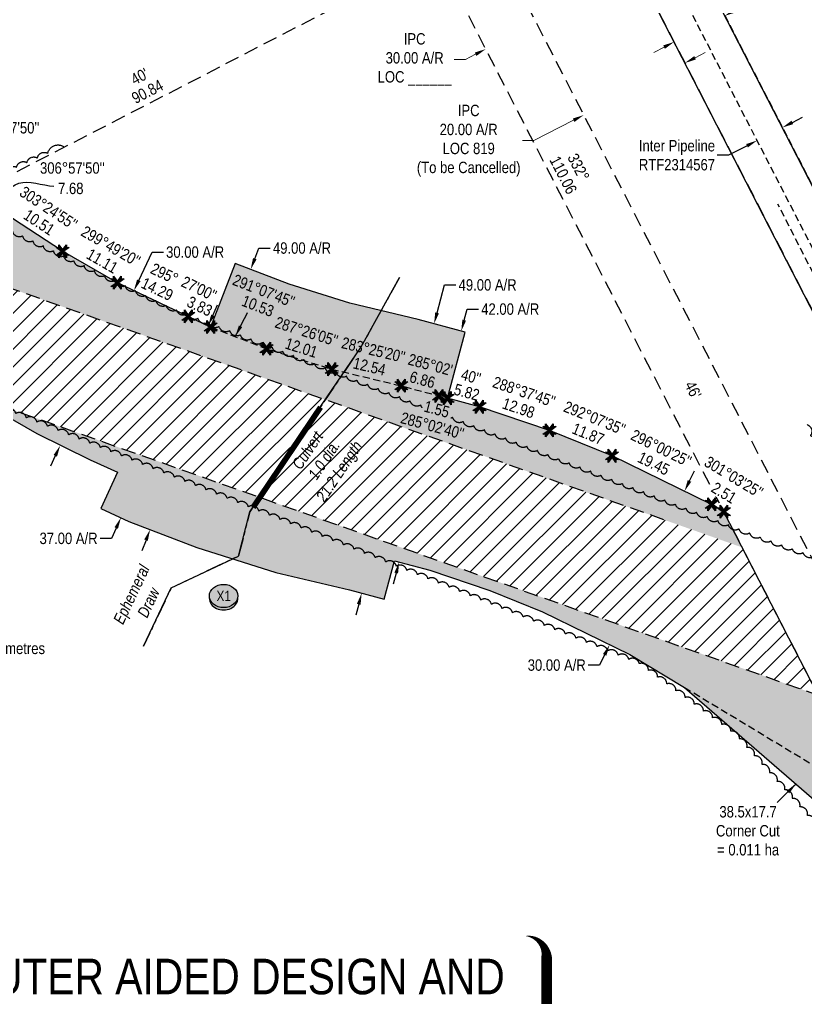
# Model space of a CAD drawing. Extents: x 395420 to 400963, y 6163329 to 6167492.
# Drawn here: x 398415 to 399105, y 6165332 to 6166191 of the extents above; entities that cross this region are included whole.
import ezdxf
from ezdxf.enums import TextEntityAlignment as Align

# ---------------------------------------------------------------- set-up
doc = ezdxf.new("R2010")
doc.units = 0
doc.header["$LTSCALE"] = 5
doc.header["$PDSIZE"] = 0.5
for name, pattern in [('0', [1, 1, 0]), ('foc-ACCESSROAD', [3.75, 2.5, -1.25]), ('foc-TOPO-ephemeral', [6.25, 3.125, -0.625, 0.625, -0.625, 0.625, -0.625]), ('foc-TRAV', [1.875, 1.25, -0.625]), ('HIDDEN2', [1.875, 1.25, -0.625]), ('UG_PIPE', [1.875, 1.25, -0.625])]:
    doc.linetypes.add(name, pattern=pattern)
doc.layers.get('Defpoints').update_dxf_attribs({"color": 9})
for name, color, linetype, lineweight in [('AS-GENERAL', 48, 'Continuous', 18), ('C-AR-T', 13, 'Continuous', 9), ('C-RW-T', 13, 'Continuous', 9), ('T-TEXT', 48, 'Continuous', 18)]:
    doc.layers.add(name, color=color, linetype=linetype, lineweight=lineweight)
for name, color, linetype in [('AS-PIPE-UG', 44, 'UG_PIPE'), ('C-AR', 13, 'foc-ACCESSROAD'), ('C-RW', 13, 'Continuous'), ('C-WS', 13, 'foc-ACCESSROAD'), ('DETAIL-T', 7, 'Continuous'), ('F-RW', 190, 'Continuous'), ('L-BD', 7, 'Continuous'), ('L-BD1', 253, 'Continuous'), ('L-MON', 1, 'Continuous'), ('P-CROSSINGS', 250, 'Continuous'), ('P-PROPOSED', 10, 'Continuous'), ('P-PROPOSED-EXISTING-H', 59, 'Continuous'), ('P-PROPOSED-H', 21, 'Continuous'), ('P-TRAV', 4, 'foc-TRAV'), ('P-TXT', 4, 'Continuous'), ('P-WORKAREA-H', 111, 'Continuous'), ('T-BUSH', 110, '0'), ('T-DRAW', 143, 'foc-TOPO-ephemeral'), ('T-EXISTING TFA', 220, 'HIDDEN2'), ('T-EXISTING TFA-T', 220, 'Continuous'), ('T-WATER-T', 170, 'Continuous')]:
    doc.layers.add(name, color=color, linetype=linetype)
doc.layers.add('DISCLAIMER', color=7, linetype='Continuous', plot=False)
doc.styles.add('80', font='ARIALN.TTF', dxfattribs={"height": 10})
doc.styles.add('80CG', font='ARIALN.TTF', dxfattribs={"height": 10})
doc.styles.add('80L', font='ARIALN.TTF', dxfattribs={"height": 10})
doc.styles.add('Crossing', font='ARIALN.TTF', dxfattribs={"height": 10})
doc.styles.add('foc-LtypeFont', font='ARIALN.TTF', dxfattribs={"height": 7.35})
doc.linetypes.add('foc-TOPO-flowdirection-NOLINE', pattern='A,0,[">",foc-LtypeFont,S=0.3,R=0,X=0,Y=-0.945],-20,[">",foc-LtypeFont,S=0.3,R=0,X=0,Y=-0.945],0', length=20)
doc.dimstyles.new('Compass 5 000', dxfattribs={"dimscale": 5, "dimtxt": 9, "dimasz": 2, "dimexe": 0.2, "dimexo": 0.0625, "dimgap": 0.5, "dimtad": 0, "dimtih": 1, "dimtoh": 1, "dimzin": 0, "dimdsep": 46, "dimtxsty": '80CG', "dimcen": 0.1, "dimse1": 1, "dimse2": 1, "dimclrd": 256, "dimclrt": 256, "dimaunit": 1, "dimadec": 4, "dimazin": 0, "dimtfac": 0.06, "dimtofl": 0, "dimtmove": 0, "dimatfit": 1, "dimfxl": 0.2, "dimtolj": 1, "dimtzin": 0, "dimlwd": -1, "dimarcsym": 0})

# ---------------------------------------------------------------- blocks, each defined once
blk = doc.blocks.new('*D58')
at = {"layer": 'C-RW-T', "transparency": 16777216}
for p, q in [((399043.16, 6166198.84), (399151.99, 6166254.85)), ((399151.99, 6166254.85), (399161.99, 6166254.85)), ((398980.95, 6166166.83), (398972.06, 6166162.25))]:
    blk.add_line(p, q, dxfattribs=at)
for points in [[(399042.4, 6166200.33), (399043.92, 6166197.36), (399034.27, 6166194.27)], [(398980.19, 6166168.31), (398981.71, 6166165.35), (398989.84, 6166171.4)]]:
    blk.add_solid(points, dxfattribs=at)
at = {"layer": 'Defpoints', "color": 0, "transparency": 16777216}
for p in [(399034.27, 6166194.27), (399392.91, 6165497.36), (399348.48, 6165474.5)]:
    blk.add_point(p, dxfattribs=at)
at = {"layer": 'C-RW-T', "transparency": 16777216, "insert": (399201.07, 6166254.85), "char_height": 10, "attachment_point": 5, "style": '80CG'}
blk.add_mtext('\\A1;IPC\\P10.00 P/L R/W\\PPlan 982 4142\\PPLA 972546', dxfattribs=at)
blk = doc.blocks.new('*U31')
at = {"color": 0}
for p, q in [((-150, 0), (-150, 15)), ((-150, 10), (150.24, 10)), ((-100, 10), (-100, 15)), ((-50, 10), (-50, 15)), ((50, 10), (50, 15)), ((150.24, 0), (150.24, 15)), ((-150, 0), (150.24, 0))]:
    blk.add_line(p, q, dxfattribs=at)
for points in [[(-140, 10), (-130, 10), (-140, 5), (-130, 5)], [(-120, 10), (-110, 10), (-120, 5), (-110, 5)], [(-100, 10), (-50, 10), (-100, 5), (-50, 5)], [(50, 10), (150.24, 10), (50, 5), (150.24, 5)], [(-150, 5), (-140, 5), (-150, 0), (-140, 0)], [(-130, 5), (-120, 5), (-130, 0), (-120, 0)], [(-110, 5), (-100, 5), (-110, 0), (-100, 0)], [(-50, 5), (50, 5), (-50, 0), (50, 0)]]:
    blk.add_solid(points, dxfattribs=at)
at = {"color": 0, "style": '80'}
blk.add_text('metres', height=10, dxfattribs=at).set_placement((162.24, 20), align=Align.CENTER)
at = {"color": 0, "char_height": 10, "style": '80'}
for s, insert, attachment_point in [('0', (-150, 30.21), 2), ('10', (-100, 30.21), 2), ('20', (-50, 30.21), 2), ('40', (50, 30.21), 2), ('60', (136.7, 30.22), 3), ('SCALE 1:1,000', (0.12, -5), 2)]:
    blk.add_mtext(s, dxfattribs=dict(at, insert=insert, attachment_point=attachment_point))
blk = doc.blocks.new('xing2')
h = blk.add_hatch(color=50)
h.dxf.hatch_style = 1
edge = h.paths.add_edge_path()
edge.add_ellipse((0, 0), major_axis=(-12.5, 0), ratio=0.816297, start_angle=0, end_angle=360)
h = blk.add_hatch(color=250)
h.dxf.hatch_style = 1
edge = h.paths.add_edge_path()
edge.add_ellipse((0, -2.05), major_axis=(-12.5, 0), ratio=0.816297, start_angle=0, end_angle=180)
edge.add_line((12.5, -2.05), (12.5, 0))
edge.add_ellipse((0, 0), major_axis=(-12.5, 0), ratio=0.816297, start_angle=0, end_angle=180, ccw=False)
edge.add_line((-12.5, 0), (-12.5, -2.05))
at = {"color": 250}
blk.add_ellipse((0, 0), major_axis=(-12.5, 0), ratio=0.816297, dxfattribs=at)
blk.add_ellipse((0, -2.05), major_axis=(-12.5, 0), ratio=0.816297, start_param=0, end_param=3.141593, dxfattribs=at)
at = {"color": 250, "style": 'Crossing'}
blk.add_attdef('CROSSING', text='', height=9, dxfattribs=at).set_placement((0.09, 0.02), align=Align.MIDDLE_CENTER)
at = {"color": 250, "style": 'Crossing', "flags": 1}
for tag, p in [('OWNER', (0.09, -12.49)), ('DESCRIPTION', (0.09, -25.77)), ('LOCATION', (0.09, -39.3)), ('DWG_REF', (0.09, -52.84))]:
    blk.add_attdef(tag, text='', height=9, dxfattribs=at).set_placement(p, align=Align.MIDDLE_CENTER)
blk = doc.blocks.new('*D73')
at = {"layer": 'C-AR-T', "transparency": 16777216}
for p, q in [((399008.23, 6166157.5), (399017.12, 6166162.07)), ((398901.56, 6166102.61), (398866.81, 6166084.73)), ((398866.81, 6166084.73), (398856.81, 6166084.73))]:
    blk.add_line(p, q, dxfattribs=at)
for points in [[(399007.46, 6166158.98), (399008.99, 6166156.01), (398999.34, 6166152.92)], [(398900.8, 6166104.09), (398902.32, 6166101.13), (398910.45, 6166107.18)]]:
    blk.add_solid(points, dxfattribs=at)
at = {"layer": 'Defpoints', "color": 0, "transparency": 16777216}
for p in [(398999.34, 6166152.92), (399089.16, 6165978.36), (399000.27, 6165932.62)]:
    blk.add_point(p, dxfattribs=at)
at = {"layer": 'C-AR-T', "transparency": 16777216, "insert": (398809.48, 6166084.73), "char_height": 10, "attachment_point": 5, "style": '80CG'}
blk.add_mtext('\\A1;IPC\\P20.00 A/R\\PLOC 819\\P(To be Cancelled)', dxfattribs=at)
blk = doc.blocks.new('TEMP')
h = blk.add_hatch(color=255)
h.dxf.hatch_style = 1
h.paths.add_polyline_path([(0, 0.25), (-0.67, 1.15), (-0.67, 0.67), (-1.15, 0.67), (-0.25, 0), (-1.15, -0.67), (-0.67, -0.67), (-0.67, -1.15), (0, -0.25), (0.67, -1.15), (0.67, -0.67), (1.15, -0.67), (0.25, 0), (1.15, 0.67), (0.67, 0.67), (0.67, 1.15)])
h.paths.add_polyline_path([(0.57, 0.85), (0.57, 0.57), (0.85, 0.57), (0.08, 0), (0.85, -0.57), (0.57, -0.57), (0.57, -0.85), (0, -0.08), (-0.57, -0.85), (-0.57, -0.57), (-0.85, -0.57), (-0.08, 0), (-0.85, 0.57), (-0.57, 0.57), (-0.57, 0.85), (0, 0.08)], flags=16)
h = blk.add_hatch(color=1)
h.dxf.hatch_style = 1
h.paths.add_polyline_path([(0, 0.08), (-0.57, 0.85), (-0.57, 0.57), (-0.85, 0.57), (-0.08, 0), (-0.85, -0.57), (-0.57, -0.57), (-0.57, -0.85), (0, -0.08), (0.57, -0.85), (0.57, -0.57), (0.85, -0.57), (0.08, 0), (0.85, 0.57), (0.57, 0.57), (0.57, 0.85)])
at = {"color": 1}
for p, q in [((-0.08, 0), (0.08, 0)), ((0, 0.08), (0, -0.08))]:
    blk.add_line(p, q, dxfattribs=at)
at = {"color": 255, "flags": 128}
blk.add_lwpolyline([(-0.25, 0), (-1.15, 0.67), (-0.67, 0.67), (-0.67, 1.15), (0, 0.25), (0.67, 1.15), (0.67, 0.67), (1.15, 0.67), (0.25, 0), (1.15, -0.67), (0.67, -0.67), (0.67, -1.15), (0, -0.25), (-0.67, -1.15), (-0.67, -0.67), (-1.15, -0.67)], close=True, dxfattribs=at)
at = {"color": 1, "flags": 128}
blk.add_lwpolyline([(-0.08, 0), (-0.85, 0.57), (-0.57, 0.57), (-0.57, 0.85), (0, 0.08), (0.57, 0.85), (0.57, 0.57), (0.85, 0.57), (0.08, 0), (0.85, -0.57), (0.57, -0.57), (0.57, -0.85), (0, -0.08), (-0.57, -0.85), (-0.57, -0.57), (-0.85, -0.57)], close=True, dxfattribs=at)
blk = doc.blocks.new('*D94')
at = {"layer": 'Defpoints', "color": 0, "transparency": 16777216}
for p in [(399087.5, 6166090.82), (399062.72, 6166084.84), (399065.47, 6166079.48)]:
    blk.add_point(p, dxfattribs=at)
at = {"layer": 'T-EXISTING TFA-T', "transparency": 16777216}
for p, q in [((399093.64, 6166100.74), (399102.53, 6166105.32)), ((399053.83, 6166080.26), (399037.52, 6166071.87)), ((399037.52, 6166071.87), (399027.52, 6166071.87))]:
    blk.add_line(p, q, dxfattribs=at)
for points in [[(399092.88, 6166102.23), (399094.4, 6166099.26), (399084.75, 6166096.17)], [(399053.07, 6166081.74), (399054.59, 6166078.78), (399062.72, 6166084.84)]]:
    blk.add_solid(points, dxfattribs=at)
at = {"layer": 'T-EXISTING TFA-T', "transparency": 16777216, "insert": (398992.3, 6166071.87), "char_height": 10, "attachment_point": 5, "style": '80CG'}
blk.add_mtext('\\A1;Inter Pipeline\\PRTF2314567', dxfattribs=at)
blk = doc.blocks.new('*D101')
at = {"layer": 'C-AR-T', "transparency": 16777216}
for p, q in [((398966.64, 6166238.32), (398975.53, 6166242.9)), ((398815.53, 6166160.57), (398806.63, 6166155.99)), ((398806.63, 6166155.99), (398796.63, 6166155.99))]:
    blk.add_line(p, q, dxfattribs=at)
for points in [[(398965.87, 6166239.8), (398967.4, 6166236.84), (398957.75, 6166233.75)], [(398814.76, 6166162.05), (398816.29, 6166159.09), (398824.42, 6166165.14)]]:
    blk.add_solid(points, dxfattribs=at)
at = {"layer": 'Defpoints', "color": 0, "transparency": 16777216}
for p in [(398959.64, 6166230.07), (398824.42, 6166165.14), (398826.31, 6166161.47)]:
    blk.add_point(p, dxfattribs=at)
at = {"layer": 'C-AR-T', "transparency": 16777216, "insert": (398762.03, 6166155.99), "char_height": 10, "attachment_point": 5, "style": '80CG'}
blk.add_mtext('\\A1;IPC\\P30.00 A/R\\PLOC ______', dxfattribs=at)
blk = doc.blocks.new('*D102')
at = {"layer": 'Defpoints', "color": 0, "transparency": 16777216}
for p in [(398994.35, 6165779.19), (398928.6, 6165644.43), (398933.21, 6165642.19)]:
    blk.add_point(p, dxfattribs=at)
at = {"layer": 'P-TXT', "transparency": 16777216}
for p, q in [((399003.34, 6165785.93), (399007.72, 6165794.92)), ((398928.82, 6165633.2), (398924.44, 6165624.21)), ((398924.44, 6165624.21), (398914.44, 6165624.21))]:
    blk.add_line(p, q, dxfattribs=at)
for points in [[(399001.84, 6165786.66), (399004.84, 6165785.2), (398998.95, 6165776.95)], [(398927.33, 6165633.93), (398930.32, 6165632.47), (398933.21, 6165642.19)]]:
    blk.add_solid(points, dxfattribs=at)
at = {"layer": 'P-TXT', "transparency": 16777216, "insert": (398886.77, 6165624.21), "char_height": 10, "attachment_point": 5, "style": '80CG'}
blk.add_mtext('\\A1;30.00 A/R', dxfattribs=at)
blk = doc.blocks.new('*D110')
at = {"layer": 'Defpoints', "color": 0, "transparency": 16777216}
for p in [(398802.94, 6165917.44), (398816.29, 6165913.85), (398761.81, 6165711.13)]:
    blk.add_point(p, dxfattribs=at)
at = {"layer": 'P-TXT', "transparency": 16777216}
for p, q in [((398805.53, 6165927.1), (398808.13, 6165936.76)), ((398808.13, 6165936.76), (398818.13, 6165936.76)), ((398745.86, 6165705.06), (398743.26, 6165695.4))]:
    blk.add_line(p, q, dxfattribs=at)
for points in [[(398803.93, 6165927.53), (398807.14, 6165926.67), (398802.94, 6165917.44)], [(398744.25, 6165705.49), (398747.47, 6165704.63), (398748.45, 6165714.72)]]:
    blk.add_solid(points, dxfattribs=at)
at = {"layer": 'P-TXT', "transparency": 16777216, "insert": (398845.96, 6165936.76), "char_height": 10, "attachment_point": 5, "style": '80CG'}
blk.add_mtext('\\A1;42.00 A/R', dxfattribs=at)
blk = doc.blocks.new('*D111')
at = {"layer": 'Defpoints', "color": 0, "transparency": 16777216}
for p in [(398779.1, 6165923.85), (398791.89, 6165920.41), (398728.32, 6165683.9)]:
    blk.add_point(p, dxfattribs=at)
at = {"layer": 'P-TXT', "transparency": 16777216}
for p, q in [((398781.7, 6165933.51), (398788.28, 6165958.01)), ((398788.28, 6165958.01), (398798.28, 6165958.01)), ((398712.94, 6165677.68), (398710.34, 6165668.02))]:
    blk.add_line(p, q, dxfattribs=at)
for points in [[(398780.09, 6165933.94), (398783.31, 6165933.08), (398779.1, 6165923.85)], [(398711.33, 6165678.11), (398714.55, 6165677.25), (398715.53, 6165687.34)]]:
    blk.add_solid(points, dxfattribs=at)
at = {"layer": 'P-TXT', "transparency": 16777216, "insert": (398826.11, 6165958.01), "char_height": 10, "attachment_point": 5, "style": '80CG'}
blk.add_mtext('\\A1;49.00 A/R', dxfattribs=at)
blk = doc.blocks.new('*D112')
at = {"layer": 'Defpoints', "color": 0, "transparency": 16777216}
for p in [(398618.09, 6165971.71), (398620.47, 6165970.8), (398532.19, 6165742.35)]:
    blk.add_point(p, dxfattribs=at)
at = {"layer": 'P-TXT', "transparency": 16777216}
for p, q in [((398621.69, 6165981.04), (398625.3, 6165990.37)), ((398625.3, 6165990.37), (398635.3, 6165990.37)), ((398526.2, 6165733.95), (398522.6, 6165724.62))]:
    blk.add_line(p, q, dxfattribs=at)
for points in [[(398620.14, 6165981.64), (398623.25, 6165980.44), (398618.09, 6165971.71)], [(398524.65, 6165734.55), (398527.76, 6165733.35), (398529.81, 6165743.27)]]:
    blk.add_solid(points, dxfattribs=at)
at = {"layer": 'P-TXT', "transparency": 16777216, "insert": (398663.13, 6165990.37), "char_height": 10, "attachment_point": 5, "style": '80CG'}
blk.add_mtext('\\A1;49.00 A/R', dxfattribs=at)
blk = doc.blocks.new('*D113')
at = {"layer": 'Defpoints', "color": 0, "transparency": 16777216}
for p in [(398571.91, 6165926.25), (398495.29, 6165757.7), (398504.17, 6165753.67)]:
    blk.add_point(p, dxfattribs=at)
at = {"layer": 'P-TXT', "transparency": 16777216}
for p, q in [((398584.93, 6165931.31), (398589.07, 6165940.42)), ((398500.03, 6165744.56), (398495.89, 6165735.46)), ((398495.89, 6165735.46), (398485.89, 6165735.46))]:
    blk.add_line(p, q, dxfattribs=at)
for points in [[(398583.41, 6165932), (398586.45, 6165930.62), (398580.79, 6165922.21)], [(398498.51, 6165745.25), (398501.55, 6165743.87), (398504.17, 6165753.67)]]:
    blk.add_solid(points, dxfattribs=at)
at = {"layer": 'P-TXT', "transparency": 16777216, "insert": (398458.22, 6165735.46), "char_height": 10, "attachment_point": 5, "style": '80CG'}
blk.add_mtext('\\A1;37.00 A/R', dxfattribs=at)
blk = doc.blocks.new('*D114')
at = {"layer": 'Defpoints', "color": 0, "transparency": 16777216}
for p in [(398515.6, 6165953.05), (398534.69, 6165943.96), (398469.97, 6165807.96)]:
    blk.add_point(p, dxfattribs=at)
at = {"layer": 'P-TXT', "transparency": 16777216}
for p, q in [((398519.89, 6165962.07), (398531.67, 6165986.81)), ((398531.67, 6165986.81), (398541.67, 6165986.81)), ((398446.58, 6165808.02), (398442.28, 6165798.99))]:
    blk.add_line(p, q, dxfattribs=at)
for points in [[(398518.39, 6165962.79), (398521.4, 6165961.36), (398515.6, 6165953.05)], [(398445.07, 6165808.73), (398448.08, 6165807.3), (398450.87, 6165817.05)]]:
    blk.add_solid(points, dxfattribs=at)
at = {"layer": 'P-TXT', "transparency": 16777216, "insert": (398569.33, 6165986.81), "char_height": 10, "attachment_point": 5, "style": '80CG'}
blk.add_mtext('\\A1;30.00 A/R', dxfattribs=at)
blk = doc.blocks.new('Disclaimer_Legal')
at = {"layer": 'DISCLAIMER', "color": 254, "flags": 128}
blk.add_lwpolyline([(-3612.9, -1104.6, 37.5, 37.5, 0), (4096.1, -1104.6, 37.5, 37.5, 0.414214), (4171.1, -1029.6, 37.5, 37.5, 0), (4171.1, 2078.7, 37.5, 0, 0.414214), (4096.1, 2153.7, 0, 0, 0), (-3612.9, 2153.7, 0, 0, 0.414214), (-3687.9, 2078.7, 0, 0, 0), (-3687.9, -1029.6, 0, 37.5, 0.414214)], format="xyseb", close=True, dxfattribs=at)
at = {"layer": 'DISCLAIMER', "color": 254, "insert": (241.6, 533.9), "char_height": 125, "width": 7717.568, "attachment_point": 5, "style": '80'}
blk.add_mtext('NOTICE TO THE CORPORATION, PERSON &/OR PERSONS REGARDING THIS COMPUTER AIDED DESIGN AND DRAFTING (CADD) FILES. ACCEPTANCE OF THE CADD DATA IS BASED ON THE FOLLOWING DISCLAIMER WHICH COVERS ALL CADD DATA RECIEVED FROM COMPASS GEOMATICS LTD.\\P{\\fArial Narrow|b1|i0|c0|p34;DISCLAIMER}\\PCOMPASS GEOMATICS LTD. MAKES NO REPRESENTATION OR WARRANTIES, EXPRESS OR IMPLIED, WITH RESPECT TO THE REUSE OF THE DATA PROVIDED HEREWITH, REGARDLESS OF ITS FORMAT OR THE MEANS OF ITS TRANSMISSION. THERE IS NO GUARANTEE OR REPRESENTATION TO THE USER AS TO THE ACCURACY, CURRENCY, SUITABILITY OR RELIABILITY OF THIS DATA FOR ANY PURPOSE. THE USER ACCEPTS THE DATA "AS IS", AND ASSUMES ALL RISKS ASSOCIATED WITH ITS USE. BY ACCEPTANCE OF THIS DATA, THE USER AGREES NOT TO TRANSMIT THIS DATA OR PROVIDE ACCESS OR ANY PART OF IT TO ANOTHER PARTY UNLESS THE USER SHALL INCLUDE WITH THE DATA A COPY OF THIS DISCLAIMER. COMPASS GEOMATICS LTD. ASSUMES NO RESPONSIBILITY FOR ACTUAL OR CONSEQUENTIAL DAMAGE AS A RESULT OF ANY USER\'S RELIANCE ON THIS DATA. THIS CADD FILE IS FOR ILLUSTRATION PURPOSES ONLY.\\PIF YOU REQUIRE MORE ACCURATE INFORMATION, PLEASE CONTACT DARCI ANGLEHART AT COMPASS GEOMATICS LTD. VIA EMAIL: darci.anglehart@compassgeomatics.ca OR CELL: 506-961-7292', dxfattribs=at)

msp = doc.modelspace()

# ---------------------------------------------------------------- hatches: boundary and pattern name
at = {"layer": 'P-PROPOSED-EXISTING-H'}
h = msp.add_hatch(dxfattribs=at)
h.set_pattern_fill('ANSI31', color=256, scale=3.498656)
h.set_pattern_definition([(45, (156.41, 2356.823), (-7.85470674, 7.85470674), [])])
h.paths.add_polyline_path([(397296.313, 6166557.927), (397295.627, 6166458.149), (397865.16, 6166453.918), (397974.886, 6166386.854), (398157.517, 6166037.709), (398209.042, 6165985.747), (398259.752, 6165941.212), (398322.636, 6165893.888), (398371.22, 6165861.835), (399116.335, 6165597.832), (399049.598, 6165727.528), (398292.898, 6165995.717), (398155.855, 6166261.065), (398005.208, 6166552.63), (397669.015, 6166555.142)])
at = {"layer": 'P-PROPOSED-H'}
h = msp.add_hatch(color=256, dxfattribs=at)
h.dxf.hatch_style = 1
h.paths.add_polyline_path([(398880.402, 6165830.318), (398818.939, 6165851.037), (398790.86, 6165858.585), (398806.428, 6165916.506), (398765.014, 6165927.637), (398705.248, 6165941.899), (398651.829, 6165958.676), (398604.536, 6165976.953), (398582.915, 6165921.008), (398501.143, 6165959.923), (398452.947, 6165987.55), (398409.086, 6166016.488), (398354.44, 6166057.612), (398311.872, 6166094.996), (398247.252, 6166160.165), (398155.855, 6166261.065), (398293.022, 6165995.592), (399049.598, 6165727.528), (399033.464, 6165758.884), (399022.734, 6165765.346), (398935.362, 6165807.971)])
h = msp.add_hatch(color=256, dxfattribs=at)
h.dxf.hatch_style = 1
h.paths.add_polyline_path([(398371.22, 6165861.835), (398374.3, 6165859.803), (398430.404, 6165827.643), (398477.281, 6165804.321), (398501.047, 6165793.517), (398486.568, 6165761.667), (398511.257, 6165750.443), (398570.913, 6165727.388), (398640.055, 6165705.674), (398704.795, 6165690.225), (398735.361, 6165682.009), (398744.443, 6165715.797), (398775.488, 6165707.452), (398828.167, 6165689.694), (398874.181, 6165670.985), (398951.045, 6165633.485), (398998.963, 6165604.628), (399204.419, 6165426.649), (399116.335, 6165597.832)])

# ---------------------------------------------------------------- linework, layer by layer
at = {"layer": 'AS-GENERAL', "const_width": 4.998, "flags": 128}
msp.add_lwpolyline([(398620.189, 6165762.681), (398679.449, 6165850.636)], dxfattribs=at)
at = {"layer": 'AS-PIPE-UG', "flags": 128}
msp.add_lwpolyline([(399376.443, 6165460.9), (399226.009, 6165748.601), (399174.689, 6165845.261), (399080.924, 6166029.046)], dxfattribs=at)
at = {"layer": 'C-AR', "flags": 128}
for points in [[(399235.215, 6165388.239), (399218.487, 6165411.186), (399204.419, 6165426.649), (398781.784, 6166247.999), (398823.787, 6166269.702), (398380.219, 6167127.812), (398469.232, 6167173.795), (398914.921, 6166316.972), (399328.674, 6165512.885), (399334.866, 6165506.078), (399370.157, 6165457.666)], [(398980.856, 6165751.884), (398293.022, 6165995.592)]]:
    msp.add_lwpolyline(points, dxfattribs=at)
at = {"layer": 'C-AR'}
for points in [[(397865.969, 6166454.139), (397974.857, 6166387.022), (398221.999, 6165914.706), (399116.335, 6165597.832)], [(398826.037, 6166271.236), (399270.936, 6165406.617)]]:
    msp.add_lwpolyline(points, dxfattribs=at)
at = {"layer": 'C-RW'}
for points in [[(399359.823, 6165452.349), (398914.921, 6166316.972), (398881.083, 6166376.798), (398787.236, 6166558.407), (398749.876, 6166630.707), (398513.613, 6167087.912), (398472.366, 6167066.595), (398425.274, 6167040.631), (398388.91, 6167023.479), (398414.849, 6167106.392), (398420.398, 6167124.134), (398453.178, 6167141.074), (398523.594, 6167177.462), (398735.226, 6166767.927), (398954.577, 6166881.166)], [(399002.467, 6166821.519), (398769.645, 6166701.326), (398784.588, 6166672.406), (398821.948, 6166600.109), (398925.514, 6166399.653), (398959.364, 6166339.841), (399404.266, 6165475.216)]]:
    msp.add_lwpolyline(points, dxfattribs=at)
at = {"layer": 'C-WS'}
msp.add_lwpolyline([(398680.315, 6166547.13), (398717.692, 6166474.858), (398792.078, 6166331.015), (398823.787, 6166269.702), (398293.074, 6165995.49), (397891.684, 6166772.346), (398046.766, 6166846.714), (398113.45, 6166881.147), (398388.91, 6167023.479), (398425.274, 6167040.631), (398654.797, 6166596.504), (398680.315, 6166547.13)], close=True, dxfattribs=at)
at = {"layer": 'F-RW'}
msp.add_lwpolyline([(399404.429, 6165475.299), (398959.459, 6166340.161), (398505.043, 6167219.331), (397417.839, 6166657.017), (397297.041, 6166657.925)], dxfattribs=at)
at = {"layer": 'P-PROPOSED', "flags": 128}
msp.add_lwpolyline([(398374.3, 6165859.803), (398430.404, 6165827.643), (398477.281, 6165804.321), (398501.047, 6165793.517), (398486.568, 6165761.667), (398511.257, 6165750.443), (398570.913, 6165727.388), (398640.055, 6165705.674), (398704.795, 6165690.225), (398735.361, 6165682.009), (398744.443, 6165715.797), (398775.488, 6165707.452), (398828.167, 6165689.694), (398874.181, 6165670.985), (398951.045, 6165633.485), (398998.963, 6165604.628), (399204.419, 6165426.649), (399033.464, 6165758.884), (399022.734, 6165765.346), (398935.362, 6165807.971), (398880.402, 6165830.318), (398818.939, 6165851.037), (398790.86, 6165858.585), (398806.428, 6165916.506), (398765.014, 6165927.637), (398705.248, 6165941.899), (398651.829, 6165958.676), (398604.536, 6165976.953), (398582.915, 6165921.008), (398501.143, 6165959.923), (398452.947, 6165987.55), (398409.086, 6166016.488)], dxfattribs=at)
at = {"layer": 'P-TRAV', "flags": 128}
for points in [[(398582.915, 6165921.008), (398632.013, 6165902.034), (398689.283, 6165884.048), (398750.267, 6165869.495), (398783.363, 6165860.6), (398790.86, 6165858.585)], [(398998.963, 6165604.628), (399163.969, 6165505.26)]]:
    msp.add_lwpolyline(points, dxfattribs=at)
at = {"layer": 'T-BUSH', "flags": 128}
for points in [[(399207.665, 6165374.065, 0.2625264), (399202.706, 6165377.431, 0.5205671), (399197.669, 6165386.065, 0.5205671), (399192.632, 6165394.7, 0.5205671), (399186.565, 6165402.587, 0.5205671), (399179.923, 6165410.057, 0.5205671), (399173.28, 6165417.527, 0.5205671), (399166.638, 6165424.997, 0.5205671), (399159.996, 6165432.467, 0.5205671), (399153.353, 6165439.937, 0.5205671), (399146.711, 6165447.408, 0.5205671), (399140.069, 6165454.878, 0.5205671), (399133.426, 6165462.348, 0.5205671), (399126.784, 6165469.818, 0.5205671), (399120.142, 6165477.288, 0.5205671), (399113.499, 6165484.758, 0.5205671), (399106.857, 6165492.228, 0.5205671), (399100.215, 6165499.698, 0.5205671), (399093.572, 6165507.169, 0.5205671), (399086.93, 6165514.639, 0.5205671), (399080.288, 6165522.109, 0.5205671), (399073.646, 6165529.579, 0.5205671), (399067.003, 6165537.049, 0.5205671), (399060.361, 6165544.519, 0.5205671), (399053.719, 6165551.989, 0.5205671), (399047.076, 6165559.459, 0.5205671), (399039.685, 6165566.109, 0.5205671), (399031.645, 6165572.049, 0.5205671), (399023.605, 6165577.989, 0.5205671), (399015.565, 6165583.929, 0.5205671), (399007.525, 6165589.869, 0.5205671), (398999.485, 6165595.809, 0.5205671), (398991.445, 6165601.748, 0.5205671), (398983.405, 6165607.688, 0.5205671), (398975.365, 6165613.628, 0.5205671), (398967.325, 6165619.568, 0.5205671), (398959.285, 6165625.508, 0.5205671), (398950.038, 6165629.284, 0.5205671), (398940.76, 6165633.004, 0.5205671), (398931.482, 6165636.725, 0.5205671), (398922.204, 6165640.445, 0.5205671), (398912.926, 6165644.166, 0.5205671), (398903.648, 6165647.886, 0.5205671), (398894.37, 6165651.607, 0.5205671), (398885.092, 6165655.327, 0.5205671), (398875.814, 6165659.048, 0.5205671), (398866.536, 6165662.768, 0.5205671), (398857.258, 6165666.489, 0.5205671), (398847.98, 6165670.209, 0.5205671), (398838.702, 6165673.93, 0.5205671), (398829.424, 6165677.65, 0.5205671), (398820.146, 6165681.371, 0.5205671), (398810.868, 6165685.091, 0.5205671), (398801.59, 6165688.812, 0.5205671), (398792.312, 6165692.532, 0.5205671), (398783.034, 6165696.253, 0.5205671), (398773.756, 6165699.973, 0.5205671), (398764.478, 6165703.694, 0.5205671), (398755.2, 6165707.414, 0.5205671), (398745.922, 6165711.135, 0.5205671), (398736.644, 6165714.855, 0.5205671), (398727.366, 6165718.576, 0.5205671), (398718.088, 6165722.296, 0.5205671), (398708.81, 6165726.017, 0.5205671), (398699.532, 6165729.737, 0.5205671), (398690.254, 6165733.458, 0.5205671), (398680.976, 6165737.178, 0.5205671), (398671.698, 6165740.899, 0.5205671), (398662.42, 6165744.619, 0.5205671), (398653.142, 6165748.34, 0.5205671), (398643.864, 6165752.06, 0.5205671), (398634.586, 6165755.781, 0.5205671), (398625.308, 6165759.501, 0.5205671), (398616.03, 6165763.222, 0.5205671), (398606.752, 6165766.942, 0.5205671), (398597.474, 6165770.663, 0.5205671), (398588.196, 6165774.383, 0.5205671), (398578.918, 6165778.104, 0.5205671), (398569.64, 6165781.824, 0.5205671), (398560.362, 6165785.545, 0.5205671), (398551.084, 6165789.265, 0.5205671), (398541.806, 6165792.986, 0.5205671), (398532.528, 6165796.706, 0.5205671), (398523.25, 6165800.427, 0.5205671), (398513.972, 6165804.147, 0.5205671), (398504.694, 6165807.868, 0.5205671), (398495.416, 6165811.588, 0.5205671), (398486.138, 6165815.309, 0.5205671), (398476.86, 6165819.029, 0.5205671), (398467.582, 6165822.75, 0.5205671), (398458.304, 6165826.47, 0.5205671), (398449.026, 6165830.191, 0.5205671), (398439.748, 6165833.911, 0.5205671), (398430.47, 6165837.632, 0.5205671), (398421.192, 6165841.352, 0.5205671), (398411.914, 6165845.073, 0.5205671), (398402.636, 6165848.793, 0.5205671), (398393.358, 6165852.514, 0.5205671), (398384.08, 6165856.234, 0.5205671), (398374.802, 6165859.955, 0.5205671), (398365.524, 6165863.675, 0.5205671), (398356.246, 6165867.396, 0.5205671), (398346.968, 6165871.116, 0.5205671), (398337.69, 6165874.837, 0.5205671), (398328.412, 6165878.557, 0.5205671), (398319.134, 6165882.278, 0.5205671), (398309.856, 6165885.998, 0.5205671), (398300.578, 6165889.719, 0.5205671), (398291.3, 6165893.439, 0.5205671), (398282.022, 6165897.16, 0.5205671), (398272.745, 6165900.88, 0.5205671), (398263.467, 6165904.601, 0.5205671), (398254.189, 6165908.321, 0.5205671), (398244.911, 6165912.042, 0.5205671), (398235.633, 6165915.762, 0.5205671), (398226.355, 6165919.483, 0.5205671), (398221.02, 6165927.768, 0.5205671), (398215.993, 6165936.408, 0.5205671), (398210.966, 6165945.048, 0.5205671), (398205.938, 6165953.687, 0.5205671), (398200.911, 6165962.327, 0.5205671), (398195.883, 6165970.967, 0.5205671), (398190.856, 6165979.607, 0.5205671), (398185.828, 6165988.247, 0.5205671), (398180.801, 6165996.887, 0.5205671), (398175.773, 6166005.527, 0.5205671), (398170.746, 6166014.167, 0.5205671), (398165.718, 6166022.807, 0.5205671), (398160.691, 6166031.447, 0.5205671), (398155.663, 6166040.086, 0.5205671), (398150.636, 6166048.726, 0.5205671), (398145.609, 6166057.366, 0.5205671), (398140.581, 6166066.006, 0.5205671), (398135.554, 6166074.646, 0.5205671), (398130.526, 6166083.286, 0.5205671), (398125.499, 6166091.926, 0.5205671), (398120.471, 6166100.566, 0.5205671), (398115.444, 6166109.206, 0.5205671), (398110.416, 6166117.846, 0.5205671), (398105.389, 6166126.485, 0.5205671), (398100.361, 6166135.125, 0.5205671), (398095.334, 6166143.765, 0.5205671), (398090.306, 6166152.405, 0.5205671), (398085.279, 6166161.045, 0.5205671), (398080.252, 6166169.685, 0.5205671), (398075.224, 6166178.325, 0.5205671), (398070.197, 6166186.965, 0.5205671), (398065.169, 6166195.605, 0.5205671), (398060.142, 6166204.244, 0.5205671), (398055.114, 6166212.884, 0.5205671), (398050.087, 6166221.524, 0.5205671), (398045.059, 6166230.164, 0.5205671), (398040.032, 6166238.804, 0.5205671), (398035.004, 6166247.444, 0.5205671), (398029.977, 6166256.084, 0.5205671), (398024.95, 6166264.724, 0.5205671), (398019.922, 6166273.364, 0.5205671), (398014.895, 6166282.004, 0.5205671), (398009.832, 6166290.618, 0.5205671), (398003.087, 6166297.995, 0.5205671), (397996.341, 6166305.371, 0.5205671), (397989.595, 6166312.748, 0.5205671), (397982.849, 6166320.125, 0.5205671), (397973.245, 6166322.737, 0.5205671), (397963.561, 6166325.214, 0.5205671), (397953.877, 6166327.692, 0.5205671), (397944.192, 6166330.17, 0.5205671), (397934.508, 6166332.647, 0.5205671), (397924.583, 6166333.343, 0.5205671), (397914.589, 6166333.523, 0.5205671), (397904.594, 6166333.702, 0.5205671), (397894.6, 6166333.882, 0.5205671), (397884.605, 6166334.061, 0.5205671), (397874.611, 6166334.241, 0.5205671), (397864.616, 6166334.421, 0.5205671), (397854.621, 6166334.6, 0.5205671), (397844.627, 6166334.78, 0.5205671), (397834.632, 6166334.959, 0.5205671), (397824.638, 6166335.139, 0.5205671), (397814.643, 6166335.317, 0.5205671), (397804.647, 6166335.369, 0.5205671), (397794.651, 6166335.42, 0.5205671), (397784.655, 6166335.471, 0.5205671), (397771.012, 6166335.541)], [(398768.766, 6165850.075, -0.1186694), (398767.458, 6165852.614, -0.5205671), (398758.143, 6165856.24, -0.5205671), (398748.827, 6165859.866, -0.5205671), (398739.512, 6165863.493, -0.5205671), (398730.197, 6165867.119, -0.5205671), (398720.881, 6165870.745, -0.5205671), (398711.566, 6165874.371, -0.5205671), (398702.251, 6165877.997, -0.5205671), (398692.936, 6165881.623, -0.5205671), (398683.62, 6165885.249, -0.5205671), (398674.305, 6165888.876, -0.5205671), (398664.99, 6165892.502, -0.5205671), (398655.675, 6165896.128, -0.5205671), (398646.359, 6165899.754, -0.5205671), (398637.044, 6165903.38, -0.5205671), (398627.729, 6165907.006, -0.5205671), (398618.413, 6165910.632, -0.5205671), (398609.098, 6165914.258, -0.5205671), (398599.783, 6165917.885, -0.5205671), (398590.468, 6165921.511, -0.5205671), (398581.152, 6165925.137, -0.5205671), (398571.837, 6165928.763, -0.5205671), (398562.522, 6165932.389, -0.5205671), (398553.207, 6165936.015, -0.5205671), (398544.029, 6165939.957, -0.5205671), (398535.033, 6165944.316, -0.5205671), (398526.038, 6165948.675, -0.5205671), (398517.042, 6165953.035, -0.5205671), (398508.047, 6165957.394, -0.5205671), (398499.051, 6165961.753, -0.5205671), (398490.055, 6165966.112, -0.5205671), (398481.06, 6165970.472, -0.5205671), (398472.064, 6165974.831, -0.5205671), (398463.069, 6165979.19, -0.5205671), (398454.073, 6165983.549, -0.5205671), (398445.078, 6165987.909, -0.5205671), (398436.082, 6165992.268, -0.5205671), (398427.086, 6165996.627, -0.5205671), (398418.091, 6166000.986, -0.5205671), (398409.095, 6166005.346, -0.5205671), (398400.1, 6166009.705, -0.5205671), (398391.104, 6166014.064, -0.5205671), (398382.109, 6166018.423, -0.5205671), (398377.708, 6166027.306, -0.5205671), (398373.488, 6166036.368, -0.5205671), (398377.176, 6166042.806, -0.5205671), (398385.976, 6166047.547, -0.5205671), (398394.777, 6166052.287, -0.5205671), (398403.577, 6166057.028, -0.5205671), (398412.561, 6166061.396, -0.5205671), (398421.696, 6166065.455, -0.5205671), (398430.831, 6166069.514, -0.5205671), (398439.966, 6166073.573, -0.5205671), (398453.631, 6166079.645)], [(399106.56, 6165835.362, -0.520567), (399109.423, 6165825.784, -0.5205671), (399112.285, 6165816.207, -0.5205671), (399115.147, 6165806.629, -0.5205671), (399118.01, 6165797.052, -0.5205671), (399120.872, 6165787.474, -0.5205671), (399123.734, 6165777.896, -0.5205671), (399126.597, 6165768.319, -0.5205671), (399129.459, 6165758.741, -0.5205671), (399132.322, 6165749.164, -0.5205671), (399135.184, 6165739.586, -0.5205671), (399134.786, 6165729.661, -0.5205671), (399134.005, 6165719.696, -0.5205671), (399131.317, 6165712.693, -0.5205671), (399121.923, 6165716.108, -0.5205671), (399112.528, 6165719.523, -0.5205671), (399103.133, 6165722.939, -0.5205671), (399093.739, 6165726.354, -0.5205671), (399084.344, 6165729.769, -0.5205671), (399074.95, 6165733.185, -0.5205671), (399065.555, 6165736.6, -0.5205671), (399056.231, 6165740.204, -0.5205671), (399046.916, 6165743.83, -0.5205671), (399037.601, 6165747.456, -0.5205671), (399028.286, 6165751.082, -0.5205671), (399018.97, 6165754.708, -0.5205671), (399009.655, 6165758.334, -0.5205671), (399000.34, 6165761.961, -0.5205671), (398991.024, 6165765.587, -0.5205671), (398981.709, 6165769.213, -0.5205671), (398972.394, 6165772.839, -0.5205671), (398963.079, 6165776.465, -0.5205671), (398953.763, 6165780.091, -0.5205671), (398944.448, 6165783.717, -0.5205671), (398935.133, 6165787.344, -0.5205671), (398925.818, 6165790.97, -0.5205671), (398916.502, 6165794.596, -0.5205671), (398907.187, 6165798.222, -0.5205671), (398897.872, 6165801.848, -0.5205671), (398888.556, 6165805.474, -0.5205671), (398879.241, 6165809.1, -0.5205671), (398869.926, 6165812.727, -0.5205671), (398860.611, 6165816.353, -0.5205671), (398851.295, 6165819.979, -0.5205671), (398841.98, 6165823.605, -0.5205671), (398832.665, 6165827.231, -0.5205671), (398823.349, 6165830.857, -0.5205671), (398814.034, 6165834.483, -0.5205671), (398804.719, 6165838.11, -0.5205671), (398795.404, 6165841.736, -0.0708653), (398793.852, 6165840.991, -0.0708653)]]:
    msp.add_lwpolyline(points, format="xyb", dxfattribs=at)
at = {"layer": 'T-DRAW', "linetype": 'foc-TOPO-flowdirection-NOLINE', "flags": 128}
msp.add_lwpolyline([(398524.114, 6165640.871), (398548.279, 6165691.931), (398607.414, 6165719.951), (398617.329, 6165758.831), (398680.974, 6165853.306), (398714.679, 6165903.161), (398748.659, 6165964.516)], dxfattribs=at)
at = {"layer": 'T-DRAW', "flags": 128}
for points in [[(398748.659, 6165964.516), (398719.639, 6165912.118)], [(398708.637, 6165894.225), (398680.974, 6165853.306), (398617.329, 6165758.831), (398607.414, 6165719.951), (398548.279, 6165691.931), (398524.114, 6165640.871)]]:
    msp.add_lwpolyline(points, dxfattribs=at)
at = {"layer": 'T-EXISTING TFA', "flags": 128}
msp.add_lwpolyline([(399382.208, 6165463.867), (398937.248, 6166328.707), (398804.874, 6166584.815), (398766.932, 6166658.222), (398501.212, 6167172.317), (398482.843, 6167207.856), (398505.043, 6167219.331), (398523.42, 6167183.775), (398784.305, 6166679.034), (398822.247, 6166605.627), (398959.459, 6166340.161), (399404.429, 6165475.299)], dxfattribs=at)

# ---------------------------------------------------------------- block references
at = {"layer": 'DETAIL-T', "xscale": 0.999616, "yscale": 0.999616, "zscale": 0.999616}
msp.add_blockref('*U31', (398257.872, 6165613.94), dxfattribs=at)
at = {"layer": 'L-MON', "xscale": 4.99808, "yscale": 4.99808, "zscale": 4.99808}
for p in [(398452.947, 6165987.55), (398501.143, 6165959.923), (398563.259, 6165930.362), (398582.915, 6165921.008), (398632.013, 6165902.034), (398689.283, 6165884.048), (398750.267, 6165869.495), (398783.363, 6165860.6), (398790.86, 6165858.585), (398818.939, 6165851.037), (398880.402, 6165830.318), (398935.362, 6165807.971)]:
    msp.add_blockref('TEMP', p, dxfattribs=at)
at = {"layer": 'P-CROSSINGS', "xscale": 0.999616, "yscale": 0.999616, "zscale": 0.999616}
msp.add_blockref('xing2', (398594.318, 6165684.934), dxfattribs=at).add_auto_attribs({'CROSSING': 'X1'})
at = {"layer": 'P-WORKAREA-H', "color": 3, "xscale": 0.249904, "yscale": 0.249904, "zscale": 0.249904}
msp.add_blockref('Disclaimer_Legal', (397835.495, 6164848.175), dxfattribs=at)

# ---------------------------------------------------------------- texts
at = {"layer": 'L-BD', "style": '80L'}
for s, p in [("40'", (398520.528, 6166141.13)), ('90.84', (398527.41, 6166127.808))]:
    msp.add_text(s, height=9.9962, rotation=27.3248, dxfattribs=at).set_placement(p, align=Align.MIDDLE)
at = {"layer": 'L-BD1', "style": '80L'}
for s, height, p in [("306°57'50''", 9.99616, (398404.258, 6166096.029)), ("306°57'50''", 9.99616, (398461.538, 6166060.719)), ('7.68', 9.9962, (398460.171, 6166042.821))]:
    msp.add_text(s, height=height, dxfattribs=at).set_placement(p, align=Align.MIDDLE)
for s, height, rotation, p in [('332°', 9.9962, 297.228604, (398905.922, 6166061.368)), ('110.06', 9.9962, 297.228604, (398892.589, 6166054.507)), ("303°24'55''", 9.99616, 326.5851, (398440.708, 6166025.564)), ('10.51', 9.9962, 326.5851, (398432.45, 6166013.049)), ("299°49'20''", 9.99616, 330.178, (398495.296, 6165992.08)), ('11.11', 9.9962, 330.178, (398487.839, 6165979.071)), ('295°', 9.9962, 334.5502, (398542.516, 6165967.91)), ('14.29', 9.9962, 334.5502, (398536.073, 6165954.371)), ("27'00''", 9.9962, 334.5502, (398572.799, 6165954.847)), ("291°07'45''", 9.99616, 338.8705, (398629.564, 6165952.896)), ('3.83', 9.9962, 334.5502, (398573.35, 6165939.377)), ('10.53', 9.9962, 338.8705, (398624.43, 6165939.609)), ("287°26'05''", 9.99616, 342.5647, (398667.116, 6165917.204)), ('12.01', 9.9962, 342.5647, (398662.623, 6165902.898)), ("283°25'20''", 9.99616, 346.5784, (398725.811, 6165901.023)), ('12.54', 9.9962, 346.5784, (398722.331, 6165886.438)), ("285°02'", 9.9962, 344.9557, (398775.859, 6165888.013)), ('6.86', 9.9962, 344.9557, (398768.847, 6165874.852)), ("40''", 9.9962, 344.9557, (398811.533, 6165877.612)), ("288°37'45''", 9.99616, 341.3709, (398858.105, 6165864.207)), ('5.82', 9.9962, 344.9557, (398807.835, 6165863.855)), ("46'", 9.9962, 297.228604, (399006.492, 6165865.92)), ('12.98', 9.9962, 341.3709, (398853.315, 6165849.998)), ('1.55', 9.9962, 344.9557, (398781.466, 6165848.896)), ("292°07'35''", 9.99616, 337.8733, (398920.05, 6165841.175)), ("285°02'40''", 9.99616, 344.9557, (398777.574, 6165834.416)), ('11.87', 9.9962, 337.8733, (398914.402, 6165827.285)), ("296°00'25''", 9.99616, 333.9937, (398978.499, 6165814.732)), ('19.45', 9.9962, 333.9937, (398971.925, 6165801.256))]:
    msp.add_text(s, height=height, rotation=rotation, dxfattribs=at).set_placement(p, align=Align.MIDDLE)
at = {"layer": 'L-BD1', "insert": (399044.83, 6165793.657), "char_height": 9.99616, "width": 53.88267, "attachment_point": 2, "rotation": 328.9432, "style": '80L'}
msp.add_mtext("301°03'25''", dxfattribs=at)
at = {"layer": 'P-TXT', "insert": (399026.217, 6165500.451), "char_height": 9.99616, "attachment_point": 1, "style": '80L'}
msp.add_mtext_dynamic_manual_height_columns('\\pi3.3712;38.5x17.7\\P\\pi0.33349;Corner Cut\\P\\pi1.3631;= 0.011 ha', width=56.04816, gutter_width=50, heights=[0], dxfattribs=at)
at = {"layer": 'T-TEXT', "insert": (398632.163, 6165768.635), "char_height": 9.99616, "attachment_point": 1, "rotation": 56.029738, "style": '80L'}
msp.add_mtext_dynamic_manual_height_columns('\\pi38.572;{\\fArial Narrow|b0|i1|c0|p34;Culvert \\P\\pi39.043;1.0 dia.\\P\\pi26.64;21.2 Length}', width=112.81968, gutter_width=50, heights=[0], dxfattribs=at)
at = {"layer": 'T-WATER-T', "insert": (398496.854, 6165663.143), "char_height": 9.99616, "attachment_point": 1, "rotation": 64.673363, "style": '80L'}
msp.add_mtext_dynamic_manual_height_columns('\\pi0.33688;{\\fArial Narrow|b0|i1|c0|p34;Ephemeral \\P\\pi14.598;Draw}', width=55.97995, gutter_width=50, heights=[0], dxfattribs=at)

# ---------------------------------------------------------------- dimensions: what is measured, and where the dimension line sits
at = {"layer": 'C-AR-T'}
for base, p1, p2, angle, text, picture, middle in [((398824.419, 6166165.142), (398959.637, 6166230.071), (398826.31, 6166161.467), 207.228602, 'IPC\\P30.00 A/R\\PLOC ______', '*D101', (398762.031, 6166155.992)), ((398999.336, 6166152.921), (399000.275, 6165932.621), (399089.159, 6165978.358), 27.228602, 'IPC\\P20.00 A/R\\PLOC 819\\P(To be Cancelled)', '*D73', (398809.48, 6166084.73))]:
    dim = msp.add_linear_dim(base=base, p1=p1, p2=p2, angle=angle, text=text, dimstyle='Compass 5 000', dxfattribs=at)
    dim.commit()
    dim.dimension.update_dxf_attribs({"geometry": picture, "text_midpoint": middle, "dimtype": 161})
at = {"layer": 'P-TXT'}
for base, p1, p2, angle, text, picture, middle in [((398618.09, 6165971.715), (398532.185, 6165742.355), (398620.468, 6165970.795), 68.870539, '49.00 A/R', '*D112', (398663.13, 6165990.37)), ((398515.597, 6165953.045), (398469.971, 6165807.958), (398534.693, 6165943.957), 64.550176, '30.00 A/R', '*D114', (398569.334, 6165986.813)), ((398779.101, 6165923.851), (398728.316, 6165683.903), (398791.886, 6165920.415), 74.955698, '49.00 A/R', '*D111', (398826.115, 6165958.014)), ((398802.939, 6165917.444), (398761.806, 6165711.13), (398816.294, 6165913.854), 74.955698, '42.00 A/R', '*D110', (398845.961, 6165936.758)), ((398504.167, 6165753.666), (398571.907, 6165926.247), (398495.285, 6165757.704), 245.552806, '37.00 A/R', '*D113', (398458.223, 6165735.459)), ((398933.209, 6165642.187), (398994.348, 6165779.194), (398928.603, 6165644.434), 243.993674, '30.00 A/R', '*D102', (398886.773, 6165624.212))]:
    dim = msp.add_linear_dim(base=base, p1=p1, p2=p2, angle=angle, text=text, dimstyle='Compass 5 000', dxfattribs=at)
    dim.commit()
    dim.dimension.update_dxf_attribs({"geometry": picture, "text_midpoint": middle, "dimtype": 161})
at = {"layer": 'T-EXISTING TFA-T'}
dim = msp.add_linear_dim(base=(399062.72, 6166084.835), p1=(399087.501, 6166090.818), p2=(399065.473, 6166079.484), angle=207.22579, text='Inter Pipeline\\PRTF2314567', dimstyle='Compass 5 000', dxfattribs=at)
dim.commit()
dim.dimension.update_dxf_attribs({"geometry": '*D94', "text_midpoint": (398992.301, 6166071.87), "dimtype": 161})

# ---------------------------------------------------------------- leaders
at = {"layer": 'L-BD1', "path_type": 1}
for points in [[(398391.702, 6166029.57), (398414.411, 6166047.335), (398445.254, 6166044.622)], [(398604.599, 6165912.792), (398615.353, 6165933.73)]]:
    msp.add_leader(points, dimstyle='Compass 5 000', override={"dimgap": 0.5, "dimtad": 0}, dxfattribs=at)
at = {"layer": 'P-TXT', "path_type": 1}
msp.add_leader([(399096.863, 6165519.821), (399080.255, 6165503.578)], dimstyle='Compass 5 000', override={"dimgap": 0.5, "dimtad": 0}, dxfattribs=at)

# ---------------------------------------------------------------- next in the draw order: texts
at = {"layer": 'L-BD1', "insert": (399036.178, 6165779.8), "char_height": 9.9962, "width": 24.36099, "attachment_point": 2, "rotation": 328.9432, "style": '80L', "bg_fill": 3, "box_fill_scale": 1.15, "bg_fill_color": 256, "bg_fill_true_color": 256, "bg_fill_transparency": 0}
msp.add_mtext('2.51', dxfattribs=at)

# ---------------------------------------------------------------- next in the draw order: block references
at = {"layer": 'L-MON', "xscale": 4.99808, "yscale": 4.99808, "zscale": 4.99808}
for p in [(399022.734, 6165765.346), (399033.464, 6165758.884)]:
    msp.add_blockref('TEMP', p, dxfattribs=at)

# ---------------------------------------------------------------- next in the draw order: dimensions: what is measured, and where the dimension line sits
at = {"layer": 'C-RW-T'}
dim = msp.add_linear_dim(base=(399034.269, 6166194.268), p1=(399348.476, 6165474.497), p2=(399392.905, 6165497.36), angle=27.230825, text='IPC\\P10.00 P/L R/W\\PPlan 982 4142\\PPLA 972546', dimstyle='Compass 5 000', dxfattribs=at)
dim.commit()
dim.dimension.update_dxf_attribs({"geometry": '*D58', "text_midpoint": (399201.071, 6166254.846), "dimtype": 161})

doc.saveas('drawing.dxf')
